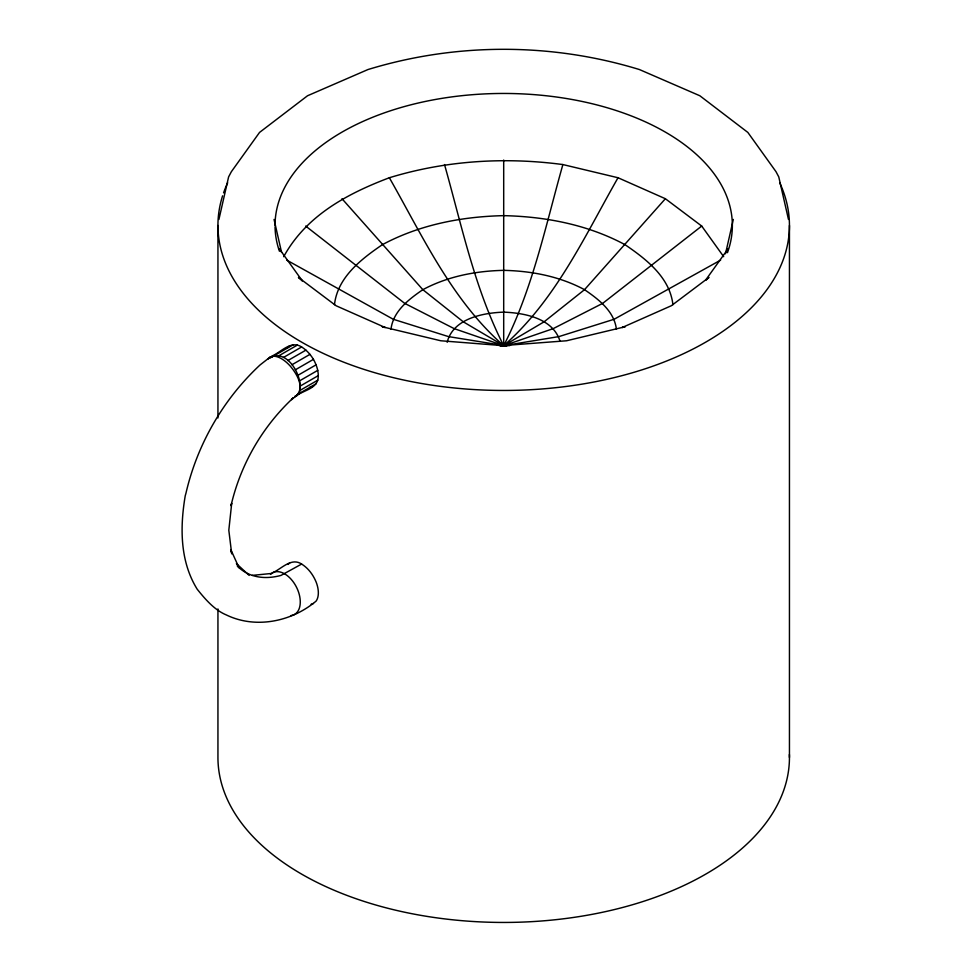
<?xml version="1.0" encoding="UTF-8"?>
<svg xmlns="http://www.w3.org/2000/svg" width="971" height="971" viewBox="0 0 971 971"><rect width="100%" height="100%" fill="white"/><g stroke="black" fill="none" stroke-linecap="round" stroke-linejoin="round"><path stroke-width="1.46" d="M269.962 357.741C287.634 347.752 304.724 378.484 299.104 393.595L291.543 399.639L293.303 397.831C262.376 426.633 240.492 464.526 231.013 505.709L231.705 503.281L228.816 530.239L231.705 553.871M271.734 356.151C281.02 352.303 290.875 339.886 301.629 346.975C306.569 350.033 310.429 354.439 313.451 359.355C316.91 365.63 319.35 372.961 317.772 380.171C314.568 389.662 302.163 390.658 295.366 396.617C305.695 388.218 296.786 373.641 290.038 365.861A23.802 11.834 53.9 0 0 273.324 356.211L270.205 357.025L260.034 364.975C223.245 399.239 197.21 444.33 185.934 493.329L185.243 495.756C179.926 527.144 179.829 561.299 197.222 589.239C205.099 599.071 214.421 610.006 226.34 614.946C255.701 629.184 291.737 621.646 316.109 601.098A23.268 13.436 60 0 0 316.109 581.969C313.111 574.783 308.317 568.205 301.629 564.054C291.179 557.123 281.505 568.97 272.499 572.829A23.401 14.371 63.4 0 0 270.484 574.383M218.912 219.446L228.61 176.892L231.365 171.697L259.536 132.432L307.54 95.753L367.948 69.548C456.006 42.566 551.37 42.566 639.428 69.548L699.836 95.753L747.852 132.432L776.011 171.697L778.766 176.892L788.476 219.446M334.473 304.688C337.507 277.33 361.236 259.087 382.428 244.643C419.69 224.665 461.711 216.582 503.694 215.647C545.678 216.582 587.686 224.665 624.96 244.643C646.152 259.087 669.869 277.33 672.915 304.688M390.985 329.23C393.109 311.193 408.9 299.25 422.846 289.674C447.692 276.359 475.705 270.97 503.694 270.351C531.683 270.97 559.684 276.359 584.53 289.674C598.488 299.25 614.267 311.193 616.403 329.23M447.17 342.29C453.044 318.622 482.636 312.88 503.694 312.14C524.437 312.917 552.887 318.282 559.879 340.87M725.507 253.759L733.323 219.446M723.686 256.684L701.717 226.061L665.378 198.727L618.017 177.742L562.877 164.56C545.605 225.673 532.751 288.703 503.694 345.688L500.708 346.125M618.017 177.742C584.493 236.633 555.606 300.148 503.694 345.688L499.179 345.64M283.702 256.684C306.229 215.611 347.048 193.775 389.359 177.742C445.519 160.531 504.762 156.841 562.877 164.56M705.893 279.733L728.25 248.564M665.378 198.727L584.53 289.674L544.112 321.802L503.694 345.688L440.81 340.772L382.222 326.754L385.184 327.506L336.087 305.756L298.425 277.415L302.357 280.935L279.126 248.564M267.996 359.161L270.205 357.025M288.047 564.454L289.819 562.828M287.161 348.104L289.819 345.712M706.014 280.049L708.964 277.415L671.289 305.756L622.205 327.506L625.154 326.754L566.566 340.772L503.694 345.542L448.468 336.597L393.255 319.265L286.761 260.131M701.717 226.061L602.7 303.353L553.203 328.635L503.694 345.688L454.185 328.635L404.676 303.353L305.671 226.061M270.375 357.801L272.948 356.308M275.194 355.131L293.278 344.693M279.223 355.568L297.308 345.118M283.544 357.413L301.629 346.975M287.877 360.557L305.962 350.118M291.907 364.78L309.992 354.342M295.366 369.793L313.451 359.355M298.024 375.255L316.109 364.817M299.687 380.79L317.772 370.352M300.257 386.033L318.342 375.595M299.687 390.609L317.772 380.171M298.024 394.214L316.109 383.776M301.629 564.054L280.995 575.415A112.77 65.106 -60 0 1 237.325 566.117M720.616 260.131L614.121 319.265L558.908 336.597L503.694 345.688L463.264 321.802L422.846 289.674L341.998 198.727M311.145 604.229L313.451 603.525M309.992 387.186L313.451 386.179M294.82 396.277L296.895 395.731M252.29 575.378L272.062 573.412M389.359 177.742C422.883 236.633 451.782 300.148 503.694 345.688L509.714 345.627M444.512 164.56C461.783 225.673 474.625 288.703 503.694 345.688L506.68 346.125M249.171 575.415L236.414 563.581L239 567.695L230.807 549.598L231.401 552.45M274.053 219.446L281.554 252.326M789.447 225.478L789.447 757.465M503.694 160.057L503.694 345.688M217.941 225.478L217.941 417.967M217.941 608.938L217.941 757.465A285.753 164.985 0 0 0 506.243 922.438A285.753 164.985 0 0 0 789.399 754.516M779.713 182.779A285.753 164.985 0 0 1 515.261 390.318A285.753 164.985 0 0 1 222.59 195.814M223.573 192.877A285.753 164.985 0 0 1 227.675 182.779M279.442 251.271A228.658 132.02 0 0 1 275.048 226.898M275.036 225.478A228.658 132.02 0 0 1 527.374 94.163A228.658 132.02 0 0 1 727.449 252.678M272.499 572.829A23.705 14.553 63.4 0 1 296.106 586.448A23.389 14.359 63.4 0 1 294.601 614.412A23.729 14.565 63.4 0 1 290.96 615.541"/></g></svg>
